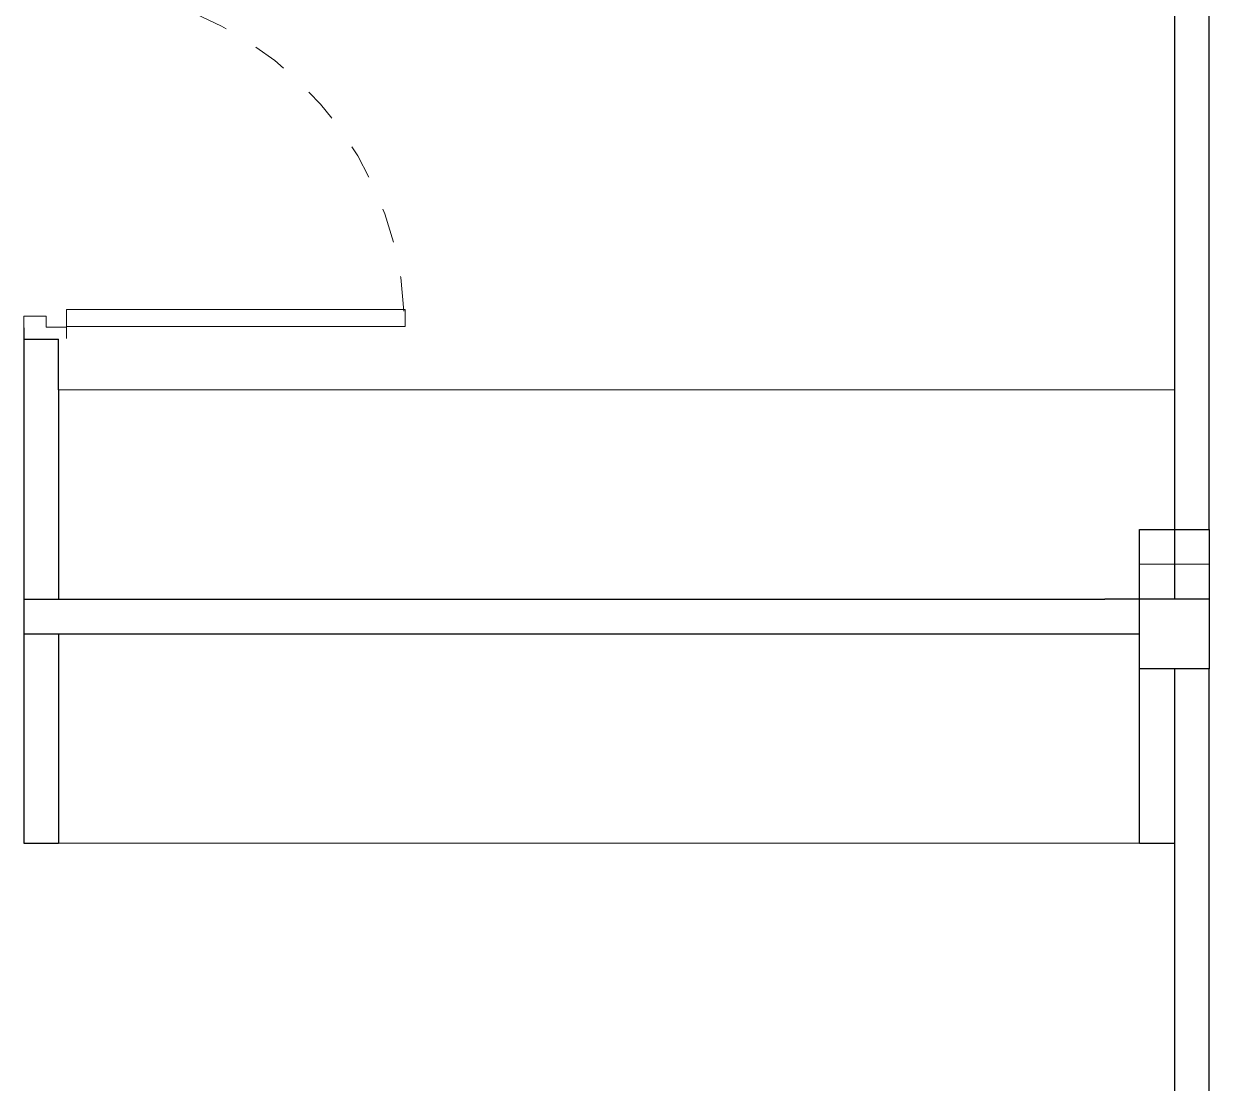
# Model space of a CAD drawing. Header units: metres. Extents: x 6.9 to 88.2, y -7.2 to 15.9.
# Drawn here: x 17.358 to 20.758, y 5.721 to 8.76 of the extents above; entities that cross this region are included whole.
import ezdxf

# ---------------------------------------------------------------- set-up
doc = ezdxf.new("R2010")
doc.units = ezdxf.units.M
doc.linetypes.add('HIDDEN2', pattern=[0.1875, 0.125, -0.0625])
doc.layers.get('0').update_dxf_attribs({"lineweight": 9})
doc.layers.add('A-DOOR', color=1, linetype='Continuous', lineweight=9)
doc.layers.add('walls', color=6, linetype='Continuous')

# ---------------------------------------------------------------- blocks, each defined once
blk = doc.blocks.new('*U39')
at = {"color": 150}
blk.add_lwpolyline([(-0.0277, 0.1), (-0.0277, 0.8947), (-0.0677, 0.8947), (-0.0677, 0.1)], close=True, dxfattribs=at)
for points in [[(-0.85, 0), (-0.7977, 0), (-0.7977, 0.0529), (-0.8239, 0.0529), (-0.8239, 0.1), (-0.85, 0.1)], [(0, 0), (-0.0523, 0), (-0.0523, 0.0529), (-0.0261, 0.0529), (-0.0261, 0.1), (0, 0.1)]]:
    blk.add_lwpolyline(points, dxfattribs=at)
at = {"color": 252, "linetype": 'HIDDEN2', "ltscale": 0.04}
blk.add_arc((-0.0247, 0.0944), 0.7987, 92.8154, 180, dxfattribs=at)
blk = doc.blocks.new('firstfloor')
for p, q in [((17.4577, 7.7094), (20.6577, 7.7094)), ((20.6577, 7.2094), (20.6577, 7.3094)), ((20.5577, 7.2094), (20.6577, 7.2094)), ((20.6577, 7.1094), (20.6577, 7.2094)), ((20.6577, 7.2094), (20.7577, 7.2094)), ((20.5577, 6.4094), (17.4577, 6.4094))]:
    blk.add_line(p, q)
at = {"layer": 'walls'}
for p, q in [((20.6577, 9.9094), (20.6577, 7.3094)), ((20.7577, 7.3094), (20.7577, 9.9094)), ((17.3577, 7.8872), (17.3577, 7.1094)), ((17.3577, 7.8552), (17.4577, 7.8552)), ((17.4577, 7.7094), (17.4577, 7.8552)), ((17.4577, 7.7094), (17.4577, 7.1094)), ((20.5577, 7.1094), (20.5577, 7.3094)), ((20.5577, 7.3094), (20.6577, 7.3094)), ((20.6577, 7.3094), (20.7577, 7.3094)), ((20.6577, 7.3094), (20.6577, 7.1094)), ((20.7577, 7.3094), (20.7577, 7.1094)), ((17.3577, 7.1094), (17.3577, 7.0094)), ((17.3577, 7.1094), (17.4577, 7.1094)), ((17.4577, 7.1094), (20.4577, 7.1094)), ((20.5577, 7.1094), (20.4577, 7.1094)), ((20.5577, 7.0094), (20.5577, 7.1094)), ((20.6577, 7.1094), (20.5577, 7.1094)), ((20.7577, 7.1094), (20.6577, 7.1094)), ((20.7577, 7.1094), (20.7577, 6.9094)), ((17.3577, 7.0094), (20.5577, 7.0094)), ((17.3577, 7.0094), (17.3577, 6.4094)), ((17.4577, 7.0094), (17.4577, 6.4094)), ((20.5577, 6.9094), (20.5577, 7.0094)), ((20.5577, 6.4094), (20.5577, 6.9094)), ((20.6577, 6.9094), (20.5577, 6.9094)), ((20.7577, 6.9094), (20.6577, 6.9094)), ((20.6577, 6.9094), (20.6577, 2.3594)), ((20.7577, 4.4804), (20.7577, 6.9094)), ((17.3577, 6.4094), (17.4577, 6.4094)), ((20.5577, 6.4094), (20.6577, 6.4094))]:
    blk.add_line(p, q, dxfattribs=at)
at = {"layer": 'A-DOOR', "color": 150, "xscale": 1.22236950788011, "yscale": 1.22236950788011, "zscale": 1.22236950788011, "rotation": 270}
blk.add_blockref('*U39', (17.3577, 7.8571), dxfattribs=at)

msp = doc.modelspace()

# ---------------------------------------------------------------- block references
msp.add_blockref('firstfloor', (0, 0))

doc.saveas('drawing.dxf')
